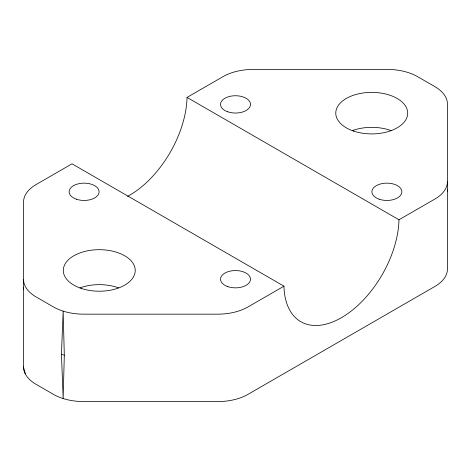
<?xml version="1.0" encoding="UTF-8"?>
<svg xmlns="http://www.w3.org/2000/svg" width="471" height="471" viewBox="0 0 471 471"><rect width="100%" height="100%" fill="white"/><g stroke="black" fill="none" stroke-linecap="round" stroke-linejoin="round"><path stroke-width="0.71" d="M64.309 355.193L63.155 398.548L61.442 354.274L63.155 311.143L64.309 355.193L61.442 354.274M127.623 196.354A81.359 46.97 -60 0 0 187.034 97.409L222.96 76.667A42.82 24.722 0 0 1 253.239 69.425L387.321 69.425A42.82 24.722 0 0 1 417.6 76.667L434.91 86.658A42.82 24.722 0 0 1 447.45 104.144L447.45 268.965A42.82 24.722 0 0 1 434.91 286.445L248.04 394.333A42.82 24.722 0 0 1 217.761 401.575L83.679 401.575A42.82 24.722 0 0 1 53.4 394.333L36.09 384.342A42.82 24.722 0 0 1 25.287 373.821L24.527 372.114L23.55 366.856L23.55 202.035A42.82 24.722 0 0 1 36.09 184.555L72.016 163.814L283.966 286.185A81.359 46.97 -60 0 0 341.475 317.66A81.359 46.97 -60 0 0 398.984 219.78L434.91 199.039A42.82 24.722 0 0 0 447.45 181.559M283.966 286.185L248.04 306.921A42.82 24.722 0 0 1 217.761 314.163L83.679 314.163A42.82 24.722 0 0 1 53.4 306.921L36.09 296.93A42.82 24.722 0 0 1 23.55 279.45M187.034 97.409L398.984 219.78M24.592 371.036L25.287 373.821M23.55 289.441A42.82 24.722 0 0 1 23.662 287.681M24.527 372.114A42.82 24.722 0 0 1 23.55 366.856M447.338 189.784A42.82 24.722 0 0 1 447.45 191.55M352.414 130.591A35.967 20.765 0 0 1 391.054 130.591M79.946 287.893A35.967 20.765 0 0 1 118.586 287.893M76.408 199.221A14.99 8.655 0 0 0 99.093 191.933A14.99 8.655 0 0 0 76.82 184.232A14.99 8.655 0 0 0 76.408 199.221M227.799 286.627A14.99 8.655 0 0 0 250.484 279.338A14.99 8.655 0 0 0 228.217 271.643A14.99 8.655 0 0 0 227.799 286.627M379.19 199.221A14.99 8.655 0 0 0 401.881 191.933A14.99 8.655 0 0 0 379.608 184.232A14.99 8.655 0 0 0 379.19 199.221M227.799 111.815A14.99 8.655 0 0 0 250.484 104.527A14.99 8.655 0 0 0 228.217 96.826A14.99 8.655 0 0 0 227.799 111.815M81.283 288.435A35.967 20.765 0 0 0 135.236 270.448A35.967 20.765 0 0 0 81.283 252.468A35.967 20.765 0 0 0 81.283 288.435M353.75 131.126A35.967 20.765 0 0 0 407.703 113.14A35.967 20.765 0 0 0 353.75 95.16A35.967 20.765 0 0 0 353.75 131.126"/></g></svg>
